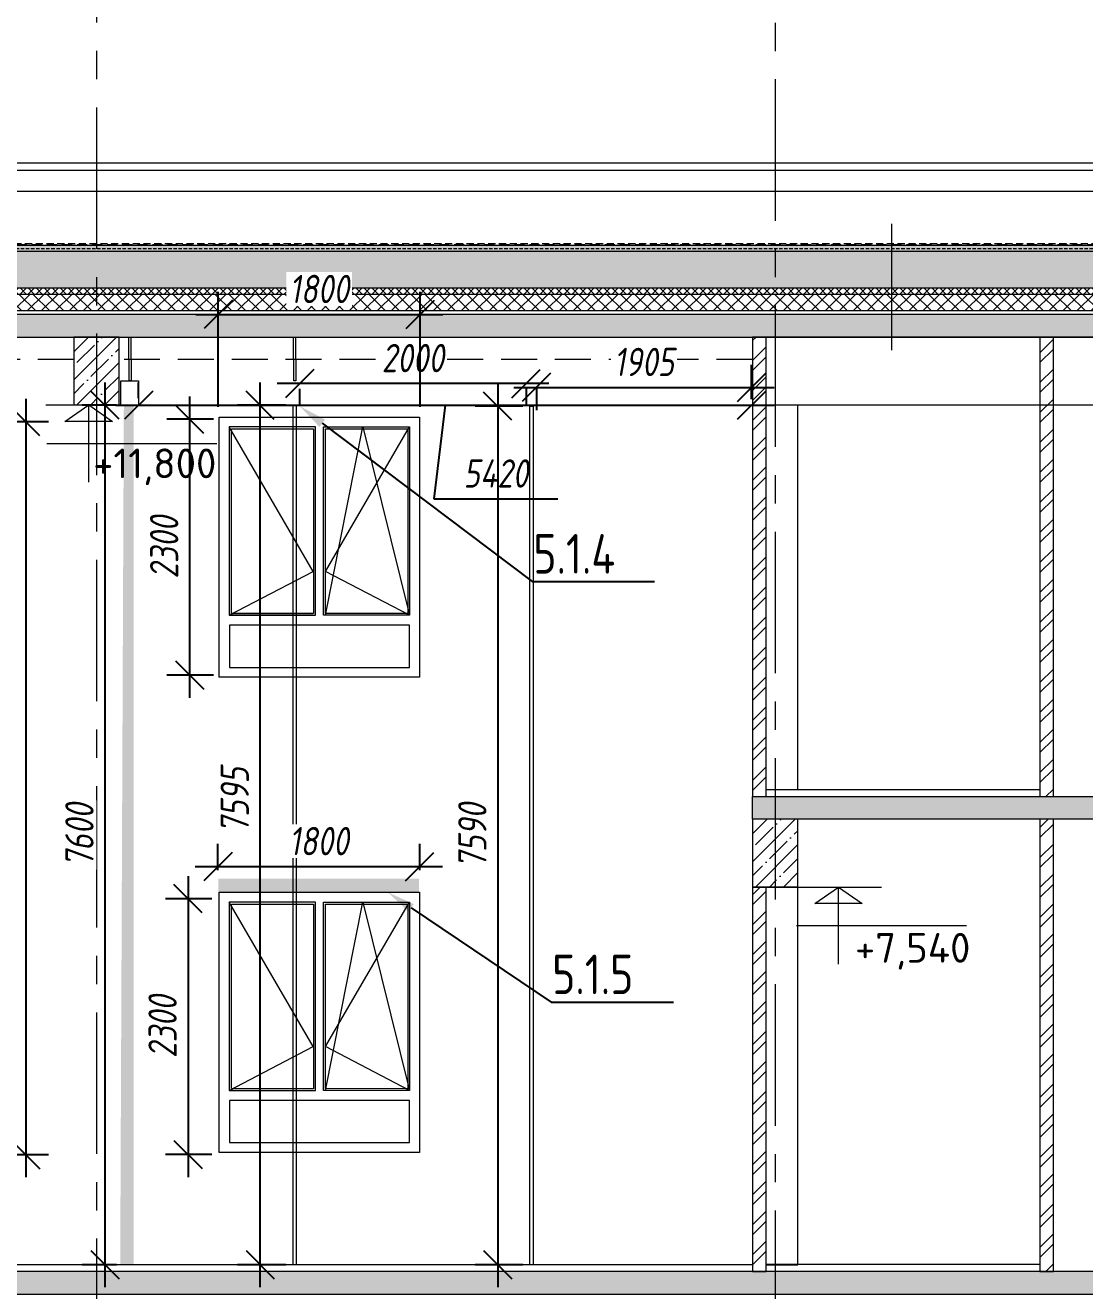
# Model space of a CAD drawing. Header units: millimetres. Extents: x -39 to 9534995, y -146829 to 289341.
# Drawn here: x 673138 to 682505, y 119717 to 130903 of the extents above; entities that cross this region are included whole.
import ezdxf
from ezdxf import colors
from ezdxf.entities.mleader import LeaderData, LeaderLine
from ezdxf.math import Vec2, Vec3

# ---------------------------------------------------------------- set-up
doc = ezdxf.new("R2010")
doc.units = ezdxf.units.MM
for name, pattern in [('ADSK_Штрих_ш3 п1_5', [4.5, 3, -1.5]), ('CENTER', [2, 1.25, -0.25, 0.25, -0.25]), ('DASHED', [19.05, 12.7, -6.35]), ('HIDDEN2', [4.7625, 3.175, -1.5875])]:
    doc.linetypes.add(name, pattern=pattern)
for name, color, linetype, lineweight in [('24_Фасад_разрез_тонкая', 7, 'Continuous', 9), ('АР_Выноски АПР', 5, 'Continuous', 5), ('АР_Окна', 4, 'Continuous', 9), ('АР_Оси', 7, 'Continuous', 25), ('АР_Отметки', 7, 'Continuous', 5), ('СТЕНЫ кирпич ЛИДЕР', 250, 'Continuous', 15), ('Штриховка', 7, 'Continuous', 5), ('Штриховка в сечении', 7, 'Continuous', 18)]:
    doc.layers.add(name, color=color, linetype=linetype, lineweight=lineweight)
for name, color, linetype in [('A-HATCH-FACADE', 7, 'Continuous'), ('EI_DIMS_DETAIL', 7, 'Continuous'), ('PDF _0', 7, 'Continuous'), ('АР_Перегородки кирпич', 34, 'Continuous')]:
    doc.layers.add(name, color=color, linetype=linetype)
doc.layers.add('АР_лестницы', color=7, linetype='Continuous', lineweight=15, true_color=0xff24ff)
doc.styles.add('PDF ISOCPEUR', font='isocpeur.ttf')
doc.styles.get("Standard").update_dxf_attribs({"font": 'GOST.TTF'})
doc.styles.add('ГОСТ 2.304', font='CS_Gost2304.shx', dxfattribs={"oblique": 10})
doc.dimstyles.new('СПДС', dxfattribs={"dimscale": 100, "dimtxt": 2.5, "dimasz": 2.5, "dimexe": 2, "dimexo": 0.625, "dimgap": 1, "dimtad": 1, "dimdec": 0, "dimrnd": 5, "dimtxsty": 'ГОСТ 2.304', "dimblk": 'OBLIQUE', "dimblk1": 'OBLIQUE', "dimblk2": 'OBLIQUE', "dimcen": 2.5, "dimdle": 2, "dimadec": 0, "dimazin": 2, "dimtfac": 0.75, "dimtdec": 4, "dimtmove": 1, "dimatfit": 3, "dimfxl": 1, "dimtfill": 1, "dimtolj": 1, "dimarcsym": 1})
pattern_1 = [(45, (214104.09, -172807.25), (-123.743687, 123.743687), []), (45, (214227.83, -172807.25), (-123.743687, 123.743687), [218.75, -43.75, 0, -43.75])]

# ---------------------------------------------------------------- blocks, each defined once
blk = doc.blocks.new('A$Cd8d14d9d')
at = {"lineweight": 9, "ltscale": 150}
for p, q in [((0, 682), (0, 0)), ((-372, 341), (1132, 341)), ((-380, 0), (380, 0))]:
    blk.add_line(p, q, dxfattribs=at)
blk.add_lwpolyline([(0, 0), (210, 147), (-210, 147), (0, 0)], dxfattribs=at)
blk = doc.blocks.new('_Oblique')
at = {"color": 0, "linetype": 'ByBlock', "lineweight": -2}
blk.add_line((-0.5, -0.5), (0.5, 0.5), dxfattribs=at)
blk = doc.blocks.new('*D149')
at = {"layer": 'Defpoints', "color": 0, "lineweight": 9, "ltscale": 100, "transparency": 16777216}
for p in [(674140, 127545, -2850), (679560, 127545), (679560, 127545)]:
    blk.add_point(p, dxfattribs=at)
at = {"layer": 'EI_DIMS_DETAIL', "color": 0, "lineweight": -2, "ltscale": 100, "transparency": 16777216}
for p, q in [((674140, 127607), (674140, 127745)), ((679560, 127607), (679560, 127745)), ((673940, 127545), (679760, 127545)), ((676850, 127545), (676750, 126716)), ((676750, 126716), (677848, 126716))]:
    blk.add_line(p, q, dxfattribs=at)
at = {"layer": 'EI_DIMS_DETAIL', "color": 0, "lineweight": -2, "ltscale": 100, "transparency": 16777216, "xscale": 250, "yscale": 250, "zscale": 250, "rotation": 180}
blk.add_blockref('_Oblique', (674140, 127545), dxfattribs=at)
at = {"layer": 'EI_DIMS_DETAIL', "color": 0, "lineweight": -2, "ltscale": 100, "transparency": 16777216, "xscale": 250, "yscale": 250, "zscale": 250}
blk.add_blockref('_Oblique', (679560, 127545), dxfattribs=at)
at = {"layer": 'EI_DIMS_DETAIL', "color": 0, "lineweight": 9, "ltscale": 100, "transparency": 16777216, "insert": (677299, 126941), "char_height": 250, "attachment_point": 5, "style": 'ГОСТ 2.304', "bg_fill": 3, "box_fill_scale": 1.1, "bg_fill_color": 256, "bg_fill_true_color": 13158600, "bg_fill_transparency": 0}
blk.add_mtext('\\A1;5420', dxfattribs=at)
blk = doc.blocks.new('*D150')
at = {"layer": 'Defpoints', "color": 0, "lineweight": 9, "ltscale": 100, "transparency": 16777216}
for p in [(674007, 127545, -2850), (673842, 119947), (674007, 119947)]:
    blk.add_point(p, dxfattribs=at)
at = {"layer": 'EI_DIMS_DETAIL', "color": 0, "lineweight": -2, "ltscale": 100, "transparency": 16777216}
for p, q in [((673842, 127745), (673842, 119747)), ((673944, 127545), (673642, 127545)), ((673944, 119947), (673642, 119947))]:
    blk.add_line(p, q, dxfattribs=at)
at = {"layer": 'EI_DIMS_DETAIL', "color": 0, "lineweight": -2, "ltscale": 100, "transparency": 16777216, "xscale": 250, "yscale": 250, "zscale": 250}
for p, rotation in [((673842, 127545), 90), ((673842, 119947), 270)]:
    blk.add_blockref('_Oblique', p, dxfattribs=dict(at, rotation=rotation))
at = {"layer": 'EI_DIMS_DETAIL', "color": 0, "lineweight": 9, "ltscale": 100, "transparency": 16777216, "insert": (673617, 123746), "char_height": 250, "attachment_point": 5, "rotation": 90, "style": 'ГОСТ 2.304', "bg_fill": 3, "box_fill_scale": 1.1, "bg_fill_color": 256, "bg_fill_true_color": 13158600, "bg_fill_transparency": 0}
blk.add_mtext('\\A1;7600', dxfattribs=at)
blk = doc.blocks.new('*D135')
at = {"layer": 'Defpoints', "color": 0, "lineweight": 9, "ltscale": 100, "transparency": 16777216}
for p in [(677657, 127750, -2850), (679560, 127702), (679560, 127536)]:
    blk.add_point(p, dxfattribs=at)
at = {"layer": 'EI_DIMS_DETAIL', "color": 0, "lineweight": -2, "ltscale": 100, "transparency": 16777216}
for p, q in [((679560, 127598), (679560, 127902)), ((677457, 127702), (679760, 127702)), ((677657, 127688), (677657, 127502))]:
    blk.add_line(p, q, dxfattribs=at)
at = {"layer": 'EI_DIMS_DETAIL', "color": 0, "lineweight": -2, "ltscale": 100, "transparency": 16777216, "xscale": 250, "yscale": 250, "zscale": 250, "rotation": 180}
blk.add_blockref('_Oblique', (677657, 127702), dxfattribs=at)
at = {"layer": 'EI_DIMS_DETAIL', "color": 0, "lineweight": -2, "ltscale": 100, "transparency": 16777216, "xscale": 250, "yscale": 250, "zscale": 250}
blk.add_blockref('_Oblique', (679560, 127702), dxfattribs=at)
at = {"layer": 'EI_DIMS_DETAIL', "color": 0, "lineweight": 9, "ltscale": 100, "transparency": 16777216, "insert": (678609, 127927), "char_height": 250, "attachment_point": 5, "style": 'ГОСТ 2.304', "bg_fill": 3, "box_fill_scale": 1.1, "bg_fill_color": 256, "bg_fill_true_color": 13158600, "bg_fill_transparency": 0}
blk.add_mtext('\\A1;1905', dxfattribs=at)
blk = doc.blocks.new('*D136')
at = {"layer": 'Defpoints', "color": 0, "lineweight": 9, "ltscale": 100, "transparency": 16777216}
for p in [(675564, 127751, -2850), (677566, 127751, -2850), (675564, 127736)]:
    blk.add_point(p, dxfattribs=at)
at = {"layer": 'EI_DIMS_DETAIL', "color": 0, "lineweight": -2, "ltscale": 100, "transparency": 16777216}
for p, q in [((677766, 127736), (675364, 127736)), ((675564, 127688), (675564, 127536)), ((677566, 127688), (677566, 127536))]:
    blk.add_line(p, q, dxfattribs=at)
at = {"layer": 'EI_DIMS_DETAIL', "color": 0, "lineweight": -2, "ltscale": 100, "transparency": 16777216, "xscale": 250, "yscale": 250, "zscale": 250, "rotation": 180}
blk.add_blockref('_Oblique', (675564, 127736), dxfattribs=at)
at = {"layer": 'EI_DIMS_DETAIL', "color": 0, "lineweight": -2, "ltscale": 100, "transparency": 16777216, "xscale": 250, "yscale": 250, "zscale": 250}
blk.add_blockref('_Oblique', (677566, 127736), dxfattribs=at)
at = {"layer": 'EI_DIMS_DETAIL', "color": 0, "lineweight": 9, "ltscale": 100, "transparency": 16777216, "insert": (676565, 127961), "char_height": 250, "attachment_point": 5, "style": 'ГОСТ 2.304', "bg_fill": 3, "box_fill_scale": 1.1, "bg_fill_color": 256, "bg_fill_true_color": 13158600, "bg_fill_transparency": 0}
blk.add_mtext('\\A1;2000', dxfattribs=at)
blk = doc.blocks.new('*D137')
at = {"layer": 'Defpoints', "color": 0, "lineweight": 9, "ltscale": 100, "transparency": 16777216}
for p in [(675215, 127544), (675506, 127544, -591), (675506, 119947, -591)]:
    blk.add_point(p, dxfattribs=at)
at = {"layer": 'EI_DIMS_DETAIL', "color": 0, "lineweight": -2, "ltscale": 100, "transparency": 16777216}
for p, q in [((675215, 119747), (675215, 127744)), ((675443, 127544), (675015, 127544)), ((675443, 119947), (675015, 119947))]:
    blk.add_line(p, q, dxfattribs=at)
at = {"layer": 'EI_DIMS_DETAIL', "color": 0, "lineweight": -2, "ltscale": 100, "transparency": 16777216, "xscale": 250, "yscale": 250, "zscale": 250}
for p, rotation in [((675215, 127544), 90), ((675215, 119947), 270)]:
    blk.add_blockref('_Oblique', p, dxfattribs=dict(at, rotation=rotation))
at = {"layer": 'EI_DIMS_DETAIL', "color": 0, "lineweight": 9, "ltscale": 100, "transparency": 16777216, "insert": (674990, 124055), "char_height": 250, "attachment_point": 5, "rotation": 90, "style": 'ГОСТ 2.304', "bg_fill": 3, "box_fill_scale": 1.1, "bg_fill_color": 256, "bg_fill_true_color": 13158600, "bg_fill_transparency": 0}
blk.add_mtext('\\A1;7595', dxfattribs=at)
blk = doc.blocks.new('*D138')
at = {"layer": 'Defpoints', "color": 0, "lineweight": 9, "ltscale": 100, "transparency": 16777216}
for p in [(677599, 127536, -591), (677316, 119947), (677599, 119947, -591)]:
    blk.add_point(p, dxfattribs=at)
at = {"layer": 'EI_DIMS_DETAIL', "color": 0, "lineweight": -2, "ltscale": 100, "transparency": 16777216}
for p, q in [((677316, 127736), (677316, 119747)), ((677537, 127536), (677116, 127536)), ((677537, 119947), (677116, 119947))]:
    blk.add_line(p, q, dxfattribs=at)
at = {"layer": 'EI_DIMS_DETAIL', "color": 0, "lineweight": -2, "ltscale": 100, "transparency": 16777216, "xscale": 250, "yscale": 250, "zscale": 250}
for p, rotation in [((677316, 127536), 90), ((677316, 119947), 270)]:
    blk.add_blockref('_Oblique', p, dxfattribs=dict(at, rotation=rotation))
at = {"layer": 'EI_DIMS_DETAIL', "color": 0, "lineweight": 9, "ltscale": 100, "transparency": 16777216, "insert": (677091, 123741), "char_height": 250, "attachment_point": 5, "rotation": 90, "style": 'ГОСТ 2.304', "bg_fill": 3, "box_fill_scale": 1.1, "bg_fill_color": 256, "bg_fill_true_color": 13158600, "bg_fill_transparency": 0}
blk.add_mtext('\\A1;7590', dxfattribs=at)
blk = doc.blocks.new('*D140')
at = {"layer": 'Defpoints', "color": 0, "lineweight": 9, "ltscale": 100, "transparency": 16777216}
for p in [(676626, 123466), (674841, 123373), (676626, 123373)]:
    blk.add_point(p, dxfattribs=at)
at = {"layer": 'EI_DIMS_DETAIL', "color": 0, "lineweight": -2, "ltscale": 100, "transparency": 16777216}
for p, q in [((674841, 123435), (674841, 123666)), ((676626, 123435), (676626, 123666)), ((674641, 123466), (676826, 123466))]:
    blk.add_line(p, q, dxfattribs=at)
at = {"layer": 'EI_DIMS_DETAIL', "color": 0, "lineweight": -2, "ltscale": 100, "transparency": 16777216, "xscale": 250, "yscale": 250, "zscale": 250, "rotation": 180}
blk.add_blockref('_Oblique', (674841, 123466), dxfattribs=at)
at = {"layer": 'EI_DIMS_DETAIL', "color": 0, "lineweight": -2, "ltscale": 100, "transparency": 16777216, "xscale": 250, "yscale": 250, "zscale": 250}
blk.add_blockref('_Oblique', (676626, 123466), dxfattribs=at)
at = {"layer": 'EI_DIMS_DETAIL', "color": 0, "lineweight": 9, "ltscale": 100, "transparency": 16777216, "insert": (675734, 123691), "char_height": 250, "attachment_point": 5, "style": 'ГОСТ 2.304', "bg_fill": 3, "box_fill_scale": 1.1, "bg_fill_color": 256, "bg_fill_true_color": 13158600, "bg_fill_transparency": 0}
blk.add_mtext('\\A1;1800', dxfattribs=at)
blk = doc.blocks.new('*D141')
at = {"layer": 'Defpoints', "color": 0, "lineweight": 9, "ltscale": 100, "transparency": 16777216}
for p in [(676630, 128347), (674845, 127469), (676630, 127469)]:
    blk.add_point(p, dxfattribs=at)
at = {"layer": 'EI_DIMS_DETAIL', "color": 0, "lineweight": -2, "ltscale": 100, "transparency": 16777216}
for p, q in [((674845, 127531), (674845, 128547)), ((676630, 127531), (676630, 128547)), ((674645, 128347), (676830, 128347))]:
    blk.add_line(p, q, dxfattribs=at)
at = {"layer": 'EI_DIMS_DETAIL', "color": 0, "lineweight": -2, "ltscale": 100, "transparency": 16777216, "xscale": 250, "yscale": 250, "zscale": 250, "rotation": 180}
blk.add_blockref('_Oblique', (674845, 128347), dxfattribs=at)
at = {"layer": 'EI_DIMS_DETAIL', "color": 0, "lineweight": -2, "ltscale": 100, "transparency": 16777216, "xscale": 250, "yscale": 250, "zscale": 250}
blk.add_blockref('_Oblique', (676630, 128347), dxfattribs=at)
at = {"layer": 'EI_DIMS_DETAIL', "color": 0, "lineweight": 9, "ltscale": 100, "transparency": 16777216, "insert": (675737, 128572), "char_height": 250, "attachment_point": 5, "style": 'ГОСТ 2.304', "bg_fill": 3, "box_fill_scale": 1.1, "bg_fill_color": 256, "bg_fill_true_color": 13158600, "bg_fill_transparency": 0}
blk.add_mtext('\\A1;1800', dxfattribs=at)
blk = doc.blocks.new('*D145')
at = {"layer": 'Defpoints', "color": 0, "lineweight": 9, "ltscale": 100, "transparency": 16777216}
for p in [(672579, 127400, 0), (672559, 120920, 0), (673142, 120920)]:
    blk.add_point(p, dxfattribs=at)
at = {"layer": 'EI_DIMS_DETAIL', "color": 0, "lineweight": -2, "ltscale": 100, "transparency": 16777216}
for p, q in [((673142, 127600), (673142, 120720)), ((672641, 127400), (673342, 127400)), ((672621, 120920), (673342, 120920))]:
    blk.add_line(p, q, dxfattribs=at)
at = {"layer": 'EI_DIMS_DETAIL', "color": 0, "lineweight": -2, "ltscale": 100, "transparency": 16777216, "xscale": 250, "yscale": 250, "zscale": 250}
for p, rotation in [((673142, 127400), 90), ((673142, 120920), 270)]:
    blk.add_blockref('_Oblique', p, dxfattribs=dict(at, rotation=rotation))
at = {"layer": 'EI_DIMS_DETAIL', "color": 0, "lineweight": 9, "ltscale": 100, "transparency": 16777216, "insert": (672917, 124160), "char_height": 250, "attachment_point": 5, "rotation": 90, "style": 'ГОСТ 2.304', "bg_fill": 3, "box_fill_scale": 1.1, "bg_fill_color": 256, "bg_fill_true_color": 13158600, "bg_fill_transparency": 0}
blk.add_mtext('\\A1;6500', dxfattribs=at)
blk = doc.blocks.new('*D147')
at = {"layer": 'Defpoints', "color": 0, "lineweight": 9, "ltscale": 100, "transparency": 16777216}
for p in [(674865, 127420, -1), (674591, 125159), (674865, 125159, -1)]:
    blk.add_point(p, dxfattribs=at)
at = {"layer": 'EI_DIMS_DETAIL', "color": 0, "lineweight": -2, "ltscale": 100, "transparency": 16777216}
for p, q in [((674591, 127620), (674591, 124959)), ((674803, 127420), (674391, 127420)), ((674803, 125159), (674391, 125159))]:
    blk.add_line(p, q, dxfattribs=at)
at = {"layer": 'EI_DIMS_DETAIL', "color": 0, "lineweight": -2, "ltscale": 100, "transparency": 16777216, "xscale": 250, "yscale": 250, "zscale": 250}
for p, rotation in [((674591, 127420), 90), ((674591, 125159), 270)]:
    blk.add_blockref('_Oblique', p, dxfattribs=dict(at, rotation=rotation))
at = {"layer": 'EI_DIMS_DETAIL', "color": 0, "lineweight": 9, "ltscale": 100, "transparency": 16777216, "insert": (674366, 126289), "char_height": 250, "attachment_point": 5, "rotation": 90, "style": 'ГОСТ 2.304', "bg_fill": 3, "box_fill_scale": 1.1, "bg_fill_color": 256, "bg_fill_true_color": 13158600, "bg_fill_transparency": 0}
blk.add_mtext('\\A1;2300', dxfattribs=at)
blk = doc.blocks.new('*D148')
at = {"layer": 'Defpoints', "color": 0, "lineweight": 9, "ltscale": 100, "transparency": 16777216}
for p in [(674851, 123182, -1), (674577, 120921), (674851, 120921, -1)]:
    blk.add_point(p, dxfattribs=at)
at = {"layer": 'EI_DIMS_DETAIL', "color": 0, "lineweight": -2, "ltscale": 100, "transparency": 16777216}
for p, q in [((674577, 123382), (674577, 120721)), ((674788, 123182), (674377, 123182)), ((674788, 120921), (674377, 120921))]:
    blk.add_line(p, q, dxfattribs=at)
at = {"layer": 'EI_DIMS_DETAIL', "color": 0, "lineweight": -2, "ltscale": 100, "transparency": 16777216, "xscale": 250, "yscale": 250, "zscale": 250}
for p, rotation in [((674577, 123182), 90), ((674577, 120921), 270)]:
    blk.add_blockref('_Oblique', p, dxfattribs=dict(at, rotation=rotation))
at = {"layer": 'EI_DIMS_DETAIL', "color": 0, "lineweight": 9, "ltscale": 100, "transparency": 16777216, "insert": (674352, 122052), "char_height": 250, "attachment_point": 5, "rotation": 90, "style": 'ГОСТ 2.304', "bg_fill": 3, "box_fill_scale": 1.1, "bg_fill_color": 256, "bg_fill_true_color": 13158600, "bg_fill_transparency": 0}
blk.add_mtext('\\A1;2300', dxfattribs=at)

msp = doc.modelspace()

# ---------------------------------------------------------------- hatches: boundary and pattern name
at = {"lineweight": 9, "ltscale": 100, "transparency": 33554687}
h = msp.add_hatch(dxfattribs=at)
h.set_pattern_fill('ANSI35', color=0, scale=700)
h.set_pattern_definition(pattern_1)
h.paths.add_polyline_path([(704027.8, 128347.3), (655212.7, 128347.3), (655212.8, 128147.4), (667312.9, 128147.3), (667368.8, 128147.3), (704027.8, 128147.4)])
h = msp.add_hatch(dxfattribs=at)
h.set_pattern_fill('ANSI35', color=0, scale=700)
h.set_pattern_definition(pattern_1)
h.paths.add_polyline_path([(673967.1, 128147.4), (673568.5, 128147.3), (673568, 127547.4), (673767.8, 127547.3), (673567.9, 127547.3), (673968.8, 127547.3)])
at = {"lineweight": 9, "ltscale": 40, "true_color": 0x383e42}
h = msp.add_hatch(dxfattribs=at)
h.set_pattern_fill('ANSI32', color=250, scale=500, angle=360)
h.set_pattern_definition([(45, (214104.09, -169144.63), (-132.58252, 132.58252), []), (45, (214192.48, -169144.63), (-132.58252, 132.58252), [])])
h.paths.add_polyline_path([(679687.7, 128147.3), (679687.6, 124085.4), (679567.7, 124085.4), (679567.8, 128147.3)])
h = msp.add_hatch(dxfattribs=at)
h.set_pattern_fill('ANSI32', color=250, scale=500, angle=360)
h.set_pattern_definition([(45, (216644.76, -168544.59), (-132.58252, 132.58252), []), (45, (216733.15, -168544.59), (-132.58252, 132.58252), [])])
h.paths.add_polyline_path([(682228.3, 128147.4), (682228.3, 124085.4), (682108.4, 124085.4), (682108.4, 128147.4)])
at = {"lineweight": 9, "ltscale": 100, "transparency": 33554687}
h = msp.add_hatch(dxfattribs=at)
h.set_pattern_fill('ANSI35', color=0, scale=700)
h.set_pattern_definition([(45, (214104.09, -172806.6), (-123.743687, 123.743687), []), (45, (214227.83, -172806.6), (-123.743687, 123.743687), [218.75, -43.75, 0, -43.75])])
h.paths.add_polyline_path([(679567.7, 124085.4), (703617.8, 124085.4), (703617.8, 123885.4), (679567.7, 123885.4)])
h = msp.add_hatch(dxfattribs=at)
h.set_pattern_fill('ANSI35', color=0, scale=700)
h.set_pattern_definition([(45, (220104.23, -177069.22), (-123.743687, 123.743687), []), (45, (220227.97, -177069.22), (-123.743687, 123.743687), [218.75, -43.75, 0, -43.75])])
h.paths.add_polyline_path([(679967.2, 123885.4), (679568.6, 123885.3), (679568.1, 123285.4), (679767.9, 123285.4), (679568, 123285.4), (679969, 123285.4)])
at = {"lineweight": 9, "ltscale": 40, "true_color": 0x383e42}
h = msp.add_hatch(dxfattribs=at)
h.set_pattern_fill('ANSI32', color=250, scale=500, angle=360)
h.set_pattern_definition([(45, (216644.76, -172742.6), (-132.58252, 132.58252), []), (45, (216733.15, -172742.6), (-132.58252, 132.58252), [])])
h.paths.add_polyline_path([(682228.3, 123885.4), (682228.3, 119887.4), (682108.4, 119887.4), (682108.4, 123885.4)])
h = msp.add_hatch(dxfattribs=at)
h.set_pattern_fill('ANSI32', color=250, scale=500, angle=360)
h.set_pattern_definition([(45, (214104.09, -172806.6), (-132.58252, 132.58252), []), (45, (214192.48, -172806.6), (-132.58252, 132.58252), [])])
h.paths.add_polyline_path([(679687.7, 123285.4), (679687.7, 119887.4), (679567.8, 119887.4), (679567.8, 123285.4)])
at = {"lineweight": 9, "ltscale": 100, "transparency": 33554687}
h = msp.add_hatch(dxfattribs=at)
h.set_pattern_fill('ANSI35', color=0, scale=700)
h.set_pattern_definition([(45, (214104.09, -172786.64), (-123.743687, 123.743687), []), (45, (214227.83, -172786.64), (-123.743687, 123.743687), [218.75, -43.75, 0, -43.75])])
h.paths.add_polyline_path([(703615.7, 119887.3), (655752.8, 119887.3), (655752.8, 119687.3), (667192.9, 119687.2), (667230.3, 119687.3), (703615.7, 119687.3)])
at = {"layer": 'A-HATCH-FACADE', "lineweight": 9}
h = msp.add_hatch(dxfattribs=at)
h.set_pattern_fill('ANGLE', color=256)
h.set_pattern_definition([(0, (-165696.391, -631763.5734), (0, 6.985), [5.08, -1.905]), (90, (-165696.391, -631763.5734), (-6.985, 4e-16), [5.08, -1.905])])
h.paths.add_polyline_path([(674097.6, 127544.3), (674009.7, 127545.1), (673977.5, 119946.8), (674097.6, 119946.8)])
at = {"layer": 'Штриховка', "lineweight": 9, "transparency": 33554636}
h = msp.add_hatch(dxfattribs=at)
h.set_pattern_fill('AR-SAND', color=256, scale=20)
h.set_pattern_definition([(37.5, (214104.09, -172806.6), (-1.2598672, 38.5364754), [0, -30.4, 0, -34, 0, -32.5]), (7.5, (214104.09, -172806.6), (35.395534, 56.4429213), [0, -16.4, 0, -27.4, 0, -10.5]), (327.5, (214079.49, -172806.6), (62.2828372, 0.113181), [0, -10, 0, -36, 0, -47]), (317.5, (214079.49, -172806.6), (60.122532, 17.5535113), [0, -5, 0, -23.6, 0, -27])])
h.paths.add_polyline_path([(703642, 128958.9), (703642, 128906.9), (655593.5, 128906.9), (655593.5, 128958.9)])
h = msp.add_hatch(dxfattribs=at)
h.set_pattern_fill('ANSI37', color=256, scale=400)
h.set_pattern_definition([(45, (519854.484, -172779.513), (-35.355339, 35.355339), []), (135, (519854.484, -172779.513), (-35.355339, -35.355339), [])])
h.paths.add_polyline_path([(703642, 128579.4), (703642, 128527.4), (655593.5, 128527.4), (655593.5, 128579.4)])
h = msp.add_hatch(dxfattribs=at)
h.set_pattern_fill('ANSI37', color=256, scale=700)
h.set_pattern_definition([(45, (214104.15, -172777.2), (-61.871843, 61.871843), []), (135, (214104.15, -172777.2), (-61.871843, -61.871843), [])])
h.paths.add_polyline_path([(703517.9, 128527.3), (655852.8, 128527.3), (655852.9, 128377.4), (667213, 128377.3), (667239.1, 128377.4), (703517.8, 128377.4)])
at = {"layer": 'Штриховка в сечении', "lineweight": 9, "ltscale": 2, "transparency": 33554636}
h = msp.add_hatch(dxfattribs=at)
h.set_pattern_fill('GRAVEL', color=256, scale=400)
h.set_pattern_definition([(228.0127875, (214392.09, -172407.247), (-3200, -3600), [53.8144, -5327.63522]), (184.9697407, (214356.09, -172447.247), (4800, 400), [92.3472, -9142.3699]), (132.510447, (214264.09, -172455.247), (4000, -4400), [65.1152, -6446.41304]), (267.273689, (214108.09, -172555.247), (400, 8000), [84.0952, -8325.42322]), (292.833654, (214104.09, -172639.247), (-2000, 4800), [82.462, -8163.74925]), (357.273689, (214136.09, -172715.247), (-8000, 400), [84.0952, -8325.42322]), (37.6942405, (214220.09, -172719.247), (-5200, -4000), [111.2116, -11009.93942]), (72.2553284, (214308.09, -172651.247), (2800, 8800), [104.9952, -10394.5286]), (121.4295656, (214340.09, -172551.247), (-3200, 5200), [84.38, -8353.62924]), (175.236358, (214296.09, -172479.247), (4400, -400), [96.3328, -4720.30503]), (222.3974378, (214200.09, -172471.247), (-4800, -4400), [124.5792, -12333.35]), (138.814075, (214504.09, -172559.247), (-2800, 2400), [42.5204, -4209.53793]), (171.4692344, (214472.09, -172531.247), (5200, -800), [80.8948, -8008.60457]), (225, (214392.1, -172519.25), (-4e-14, -400), [56.5684, -509.11702]), (203.19859, (214364.09, -172471.247), (2000, 800), [30.4632, -3015.84604]), (291.80141, (214336.09, -172483.25), (-400, 1200), [43.0812, -2110.98472]), (30.963757, (214352.09, -172523.25), (1200, 800), [69.9716, -2262.40916]), (161.56505, (214412.09, -172487.25), (800, -400), [50.5964, -1214.31466]), (16.3895403, (214104.09, -172483.247), (4000, 1200), [70.88, -7017.13806]), (70.346176, (214172.09, -172463.247), (-1600, -4400), [59.4644, -5886.9631]), (293.19859, (214412.09, -172407.247), (-800, 2000), [60.926, -2985.38324]), (343.6104597, (214436.09, -172463.247), (-4000, 1200), [70.88, -7017.13806]), (339.443955, (214104.09, -172731.247), (-2000, 800), [68.352, -3349.2495]), (294.7751406, (214168.09, -172755.247), (-2000, 4400), [57.2712, -5669.85723]), (66.80141, (214416.09, -172807.247), (800, 2000), [60.926, -2985.38324]), (17.3540246, (214440.09, -172751.247), (-5200, -1600), [67.0524, -6638.16945]), (69.443955, (214220.09, -172807.247), (-800, -2000), [34.176, -3383.4255]), (101.309932, (214392.09, -172807.25), (-400, 1600), [20.396, -2019.2118]), (165.963757, (214388.09, -172787.25), (1200, -400), [82.462, -1566.78025]), (186.009006, (214308.09, -172767.247), (4000, 400), [76.42, -7565.56927]), (303.690068, (214352.09, -172559.25), (-400, 800), [57.6888, -1384.5317]), (353.1572266, (214384.09, -172607.247), (6800, -800), [100.7176, -9971.02505]), (60.945396, (214484.09, -172619.247), (-1600, -2800), [41.1824, -4077.06966]), (90, (214504.1, -172583.25), (-400, 400), [24, -376]), (120.256437, (214300.09, -172755.247), (1600, -2800), [55.5696, -5501.408]), (48.0127875, (214272.09, -172707.247), (3200, 3600), [107.6288, -5273.82082]), (0, (214344.1, -172627.25), (400, 400), [104, -296]), (325.3048465, (214448.09, -172627.247), (4000, -2800), [63.2456, -6261.30972]), (254.054604, (214500.09, -172663.247), (-400, -1600), [58.2408, -2853.80316]), (207.6459754, (214484.09, -172719.247), (-7600, -4000), [94.826, -9387.78967]), (175.4260787, (214400.09, -172763.247), (-5200, 400), [100.3196, -9931.62936])])
h.paths.add_polyline_path([(703641.5, 128906.9), (655593.5, 128906.8), (655593.6, 128579.4), (667212.9, 128579.4), (667355.1, 128579.4), (703642.5, 128579.4)])

# ---------------------------------------------------------------- linework, layer by layer
at = {"lineweight": 9, "ltscale": 150}
msp.add_line((655593.5, 128958.9), (703642, 128958.9), dxfattribs=at)
at = {"linetype": 'ADSK_Штрих_ш3 п1_5', "lineweight": 9, "ltscale": 10}
msp.add_line((655593.5, 128929), (703642, 128929), dxfattribs=at)
at = {"lineweight": 9, "ltscale": 100}
for points in [[(673567.9, 127547.3), (673967.6, 127547.3), (673967.6, 128147.3), (673567.9, 128147.3)], [(679567.8, 127547.3), (691967.8, 127547.3), (691967.8, 128147.3), (679567.8, 128147.3)], [(679568, 123285.4), (679967.8, 123285.4), (679967.8, 123885.4), (679568, 123885.4)]]:
    msp.add_lwpolyline(points, close=True, dxfattribs=at)
at = {"color": 1, "lineweight": 9, "elevation": -3800}
msp.add_lwpolyline([(674054, 128146.8), (674071.9, 128146.8), (674073.5, 127759.7), (674055.6, 127759.7)], close=True, dxfattribs=at)
at = {"color": 3, "lineweight": 9, "ltscale": 150}
for points in [[(679567.8, 127947.6), (679567.8, 127947.6), (679567.8, 124147)], [(679687.7, 124147), (679967.8, 124147), (679967.8, 127547.3)], [(679687.7, 119947), (679967.8, 119947), (679967.9, 123285.4), (679567.9, 123285.4), (679567.8, 119947)]]:
    msp.add_lwpolyline(points, dxfattribs=at)
at = {"lineweight": 9, "elevation": -2850}
msp.add_lwpolyline([(673982.1, 127759.7), (674139.8, 127759.7), (674139.8, 127544.7), (673982.1, 127544.7)], close=True, dxfattribs=at)
at = {"layer": '24_Фасад_разрез_тонкая', "linetype": 'DASHED', "lineweight": 9, "ltscale": 5}
msp.add_line((655704.5, 128975.1), (703536.9, 128975.1), dxfattribs=at)
at = {"layer": '24_Фасад_разрез_тонкая', "linetype": 'DASHED', "lineweight": 9, "ltscale": 7}
msp.add_line((655593.5, 128964.9), (703642, 128964.9), dxfattribs=at)
at = {"layer": '24_Фасад_разрез_тонкая', "lineweight": 9}
for points in [[(703642, 128579.4), (655593.5, 128579.4)], [(703518.8, 128378.4), (655852.9, 128377.4)]]:
    msp.add_lwpolyline(points, dxfattribs=at)
at = {"layer": 'АР_Выноски АПР', "lineweight": 9}
msp.add_lwpolyline([(680800.8, 128031), (680800.8, 129149)], dxfattribs=at)
msp.add_lwpolyline([(680800.8, 128031), (680800.8, 129149)], dxfattribs=at)
at = {"layer": 'АР_лестницы', "color": 3, "linetype": 'HIDDEN2', "lineweight": 9, "ltscale": 100}
for p, q in [((673567.9, 127947.6), (667967.6, 127947.6)), ((679567.8, 127947.6), (673967.6, 127947.6))]:
    msp.add_line(p, q, dxfattribs=at)
at = {"layer": 'АР_Окна', "lineweight": 9, "ltscale": 150, "elevation": -1.2}
for points in [[(676624.3, 125139.4), (674852.8, 125139.4), (674852.8, 127440.2), (676624.3, 127440.2)], [(674941.7, 125687.8), (675703.6, 125687.8), (675703.6, 127352.1), (674941.7, 127352.1)], [(675687.5, 125702.7), (674961.7, 125703.7), (674961.7, 127335.2), (675687.5, 127335.2)], [(676535.4, 125687.8), (675773.6, 125687.8), (675773.6, 127352.1), (676535.4, 127352.1)], [(676519.3, 125702.7), (675793.6, 125703.7), (675793.6, 127335.2), (676519.3, 127335.2)], [(674942.8, 125227.3), (676534.3, 125227.3), (676534.3, 125598.8), (674942.8, 125598.8)]]:
    msp.add_lwpolyline(points, close=True, dxfattribs=at)
for points in [[(675683.6, 125687.8), (675425.2, 125687.8), (674941.7, 125687.8), (675683.6, 126074.4), (674941.7, 127352.1)], [(675793.6, 125687.8), (676122, 127352.1), (676535.4, 125687.8), (675793.6, 126074.4), (676535.4, 127352.1)]]:
    msp.add_lwpolyline(points, dxfattribs=at)
at = {"layer": 'АР_Окна', "lineweight": 9, "ltscale": 150}
for points in [[(676624.3, 120939.4), (674852.8, 120939.4), (674852.8, 123240.2), (676624.3, 123240.2)], [(674941.7, 121487.8), (675703.6, 121487.8), (675703.6, 123152.1), (674941.7, 123152.1)], [(675687.5, 121502.7), (674961.7, 121503.7), (674961.7, 123135.2), (675687.5, 123135.2)], [(676535.4, 121487.8), (675773.6, 121487.8), (675773.6, 123152.1), (676535.4, 123152.1)], [(676519.3, 121502.7), (675793.6, 121503.7), (675793.6, 123135.2), (676519.3, 123135.2)], [(674942.8, 121027.3), (676534.3, 121027.3), (676534.3, 121398.8), (674942.8, 121398.8)]]:
    msp.add_lwpolyline(points, close=True, dxfattribs=at)
for points in [[(675683.6, 121487.8), (675425.2, 121487.8), (674941.7, 121487.8), (675683.6, 121874.4), (674941.7, 123152.1)], [(675793.6, 121487.8), (676122, 123152.1), (676535.4, 121487.8), (675793.6, 121874.4), (676535.4, 123152.1)]]:
    msp.add_lwpolyline(points, dxfattribs=at)
at = {"layer": 'АР_Оси', "color": 6, "linetype": 'CENTER', "lineweight": 9, "ltscale": 1000}
for p, q in [((673767.8, 140177.3), (673767.8, 110527.2)), ((679767.8, 138425.2), (679767.8, 110527.2))]:
    msp.add_line(p, q, dxfattribs=at)
at = {"layer": 'АР_Отметки', "color": 18, "lineweight": 9, "true_color": 0x000000}
msp.add_line((682108.3, 119947.3), (679687.7, 119947.3), dxfattribs=at)
at = {"layer": 'АР_Перегородки кирпич', "lineweight": 9, "ltscale": 100}
for points in [[(679567.7, 124085.4), (679687.7, 124085.4), (679687.7, 128147.3), (679567.7, 128147.3)], [(682108.3, 124085.4), (682228.3, 124085.4), (682228.3, 128147.4), (682108.3, 128147.4)], [(682108.3, 119887.4), (682228.3, 119887.4), (682228.3, 123885.4), (682108.3, 123885.4)], [(679567.7, 119887.4), (679687.7, 119887.4), (679687.7, 123285.4), (679567.7, 123285.4)]]:
    msp.add_lwpolyline(points, close=True, dxfattribs=at)
at = {"layer": 'СТЕНЫ кирпич ЛИДЕР', "lineweight": 9, "ltscale": 100}
for p, q in [((655032.6, 129687.3), (704207.9, 129687.3)), ((655878.8, 129622.5), (703503.9, 129622.5)), ((655858.7, 129436.3), (703515.8, 129436.3)), ((655593.5, 128906.9), (703642, 128906.9)), ((655852.9, 128527.4), (703642, 128527.4)), ((655852.8, 128147.3), (679947.7, 128147.3)), ((679687.7, 124147.3), (682108.3, 124147.3)), ((655852.8, 119947.3), (679567.7, 119947.3))]:
    msp.add_line(p, q, dxfattribs=at)
for points in [[(655212.8, 128147.3), (704027.8, 128147.4), (704027.8, 128347.3), (655212.8, 128347.3)], [(703617.8, 123885.4), (679567.7, 123885.4), (679567.7, 124085.4), (703617.8, 124085.4)], [(655752.8, 119687.3), (703615.7, 119687.3), (703615.7, 119887.3), (655752.8, 119887.3)]]:
    msp.add_lwpolyline(points, close=True, dxfattribs=at)

# ---------------------------------------------------------------- block references
at = {"lineweight": 9, "ltscale": 150, "xscale": -1, "rotation": 180.0004533116229}
for p in [(673699.3, 127547.3), (680328.7, 123285.4)]:
    msp.add_blockref('A$Cd8d14d9d', p, dxfattribs=at)

# ---------------------------------------------------------------- texts
at = {"layer": 'PDF _0', "lineweight": 9, "char_height": 262.49, "attachment_point": 1, "style": 'PDF ISOCPEUR'}
for s, insert in [('+11,800', (673738.6, 127161.6)), ('+7,540', (680474.2, 122879.2))]:
    msp.add_mtext(s, dxfattribs=dict(at, insert=insert))

# ---------------------------------------------------------------- next in the draw order: dimensions: what is measured, and where the dimension line sits
at = {"layer": 'EI_DIMS_DETAIL', "lineweight": 9, "ltscale": 100}
dim = msp.add_linear_dim(base=(679560.2708, 127544.7209), p1=(674139.8086, 127544.7209, -2850), p2=(679560.2708, 127544.7209), dimstyle='СПДС', dxfattribs=at)
dim.commit()
dim.dimension.update_dxf_attribs({"geometry": '*D149', "text_midpoint": (676850.0397, 126716.0908), "dimtype": 160})
dim = msp.add_linear_dim(base=(673142.1, 120920), p1=(672578.9, 127400, -0.2), p2=(672558.9, 120920, -0.2), angle=90, text='6500', dimstyle='СПДС', dxfattribs=at)
dim.commit()
dim.dimension.update_dxf_attribs({"geometry": '*D145', "text_midpoint": (672917.1, 124160)})

# ---------------------------------------------------------------- next in the draw order: linework, layer by layer
at = {"lineweight": 9, "ltscale": 100, "elevation": -591.1}
msp.add_lwpolyline([(677599.4, 127535.6), (677628, 127535.6), (677628, 119946.8), (677599.4, 119946.8)], close=True, dxfattribs=at)

# ---------------------------------------------------------------- next in the draw order: dimensions: what is measured, and where the dimension line sits
at = {"layer": 'EI_DIMS_DETAIL', "lineweight": 9, "ltscale": 100}
dim = msp.add_linear_dim(base=(673842, 119946.8), p1=(674006.8, 127544.7, -2850), p2=(674006.8, 119946.8), angle=90, dimstyle='СПДС', dxfattribs=at)
dim.commit()
dim.dimension.update_dxf_attribs({"geometry": '*D150', "text_midpoint": (673617, 123745.7)})

# ---------------------------------------------------------------- next in the draw order: dimensions: what is measured, and where the dimension line sits
dim = msp.add_linear_dim(base=(679560.3, 127701.6), p1=(677657.5, 127750, -2850), p2=(679560.3, 127535.9), dimstyle='СПДС', dxfattribs=at)
dim.commit()
dim.dimension.update_dxf_attribs({"geometry": '*D135', "text_midpoint": (678608.9, 127926.6)})

# ---------------------------------------------------------------- next in the draw order: dimensions: what is measured, and where the dimension line sits
dim = msp.add_linear_dim(base=(675564.3, 127736), p1=(677566.1, 127751, -2850), p2=(675564.3, 127751, -2850), dimstyle='СПДС', dxfattribs=at)
dim.commit()
dim.dimension.update_dxf_attribs({"geometry": '*D136', "text_midpoint": (676565.2, 127961)})

# ---------------------------------------------------------------- next in the draw order: linework, layer by layer
at = {"color": 1, "lineweight": 9, "elevation": -3800}
msp.add_lwpolyline([(675510, 128146.8), (675527.9, 128146.8), (675529.5, 127759.3), (675511.7, 127759.3)], close=True, dxfattribs=at)
at = {"lineweight": 9, "ltscale": 100, "elevation": -591.1}
msp.add_lwpolyline([(675505.7, 127543.9), (675534.4, 127543.9), (675534.4, 119946.8), (675505.7, 119946.8)], close=True, dxfattribs=at)

# ---------------------------------------------------------------- next in the draw order: dimensions: what is measured, and where the dimension line sits
at = {"layer": 'EI_DIMS_DETAIL', "lineweight": 9, "ltscale": 100}
dim = msp.add_linear_dim(base=(677316.1, 119946.8), p1=(677599.4, 127535.6, -591.1), p2=(677599.4, 119946.8, -591.1), angle=90, dimstyle='СПДС', dxfattribs=at)
dim.commit()
dim.dimension.update_dxf_attribs({"geometry": '*D138', "text_midpoint": (677091.1, 123741.2)})

# ---------------------------------------------------------------- next in the draw order: dimensions: what is measured, and where the dimension line sits
dim = msp.add_linear_dim(base=(675214.8, 127543.9), p1=(675505.7, 119946.8, -591.1), p2=(675505.7, 127543.9, -591.1), angle=90, dimstyle='СПДС', dxfattribs=at)
dim.commit()
dim.dimension.update_dxf_attribs({"geometry": '*D137', "text_midpoint": (675214.8, 124054.9), "dimtype": 160})

# ---------------------------------------------------------------- next in the draw order: leaders
at = {"lineweight": 9}
ml = msp.add_multileader_mtext('Standard', dxfattribs=at)
ml.set_content('5.1.5', color=256)
ml.set_leader_properties()
ml.build(insert=Vec2(0, 0))
ml.multileader.update_dxf_attribs({"text_left_attachment_type": 6, "text_right_attachment_type": 6, "arrow_head_size": 250})
ctx = ml.context
ctx.base_point, ctx.char_height, ctx.arrow_head_size, ctx.plane_origin = Vec3(677794.9, 122268.6, -2491.1), 350, 250, Vec3(677890.1, 122318.1, -2491.1)
ctx.left_attachment, ctx.right_attachment = 6, 6
notes = []
notes.append((ctx, [(0, (1, 1, 0), (677786.9, 122268.6, -2491.1), (1, 0), 8, [(0, [(676343.1, 123239.6, -2491.1)], 0, [])])]))
ctx.mtext.insert, ctx.mtext.flow_direction = Vec3(677796.9, 122688.6, -2491.1), 5
for ctx, leaders in notes:
    for number, flags, end, landing, length, lines in leaders:
        leader = LeaderData()
        leader.index, (leader.has_last_leader_line, leader.has_dogleg_vector, leader.attachment_direction) = number, flags
        leader.last_leader_point, leader.dogleg_vector, leader.dogleg_length = Vec3(end), Vec3(landing), length
        for number, points, colour, breaks in lines:
            line = LeaderLine()
            line.index, line.vertices, line.color, line.breaks = number, Vec3.list(points), colors.encode_raw_color(colour), breaks
            leader.lines.append(line)
        ctx.leaders.append(leader)

# ---------------------------------------------------------------- next in the draw order: hatches: boundary and pattern name
at = {"layer": 'A-HATCH-FACADE', "lineweight": 9}
h = msp.add_hatch(dxfattribs=at)
h.set_pattern_fill('ANGLE', color=30)
h.set_pattern_definition([(0, (-158022.2736, -604097.901), (0, 6.985), [5.08, -1.905]), (90, (-158022.2736, -604097.901), (-6.985, 4e-16), [5.08, -1.905])])
h.paths.add_polyline_path([(674845.5, 123358.3), (676618.7, 123358.3), (676618.7, 123239.6), (674845.5, 123239.6)])

# ---------------------------------------------------------------- next in the draw order: dimensions: what is measured, and where the dimension line sits
at = {"layer": 'EI_DIMS_DETAIL', "lineweight": 9, "ltscale": 100}
dim = msp.add_linear_dim(base=(676629.9, 128346.8), p1=(674844.8, 127468.5), p2=(676629.9, 127468.5), text='1800', dimstyle='СПДС', dxfattribs=at)
dim.commit()
dim.dimension.update_dxf_attribs({"geometry": '*D141', "text_midpoint": (675737.4, 128571.8)})

# ---------------------------------------------------------------- next in the draw order: dimensions: what is measured, and where the dimension line sits
dim = msp.add_linear_dim(base=(674591.5, 125158.8), p1=(674865.5, 127419.6, -1.2), p2=(674865.5, 125158.8, -1.2), angle=90, text='2300', dimstyle='СПДС', dxfattribs=at)
dim.commit()
dim.dimension.update_dxf_attribs({"geometry": '*D147', "text_midpoint": (674366.5, 126289.2)})
dim = msp.add_linear_dim(base=(676626.2, 123466.3), p1=(674841.1, 123372.8), p2=(676626.2, 123372.8), text='1800', dimstyle='СПДС', dxfattribs=at)
dim.commit()
dim.dimension.update_dxf_attribs({"geometry": '*D140', "text_midpoint": (675733.6, 123691.3)})

# ---------------------------------------------------------------- next in the draw order: leaders
at = {"lineweight": 9}
ml = msp.add_multileader_mtext('Standard', dxfattribs=at)
ml.set_content('5.1.4', color=256)
ml.set_leader_properties()
ml.build(insert=Vec2(0, 0))
ml.multileader.update_dxf_attribs({"text_left_attachment_type": 6, "text_right_attachment_type": 6, "arrow_head_size": 250})
ctx = ml.context
ctx.base_point, ctx.char_height, ctx.arrow_head_size, ctx.plane_origin = Vec3(677628, 125985.6, -2491.1), 350, 250, Vec3(677723.2, 126035.1, -2491.1)
ctx.left_attachment, ctx.right_attachment = 6, 6
notes = []
notes.append((ctx, [(0, (1, 1, 0), (677620, 125985.6, -2491.1), (1, 0), 8, [(0, [(675564.3, 127536, -2491.1)], 0, [])])]))
ctx.mtext.insert, ctx.mtext.flow_direction = Vec3(677630, 126405.6, -2491.1), 5
for ctx, leaders in notes:
    for number, flags, end, landing, length, lines in leaders:
        leader = LeaderData()
        leader.index, (leader.has_last_leader_line, leader.has_dogleg_vector, leader.attachment_direction) = number, flags
        leader.last_leader_point, leader.dogleg_vector, leader.dogleg_length = Vec3(end), Vec3(landing), length
        for number, points, colour, breaks in lines:
            line = LeaderLine()
            line.index, line.vertices, line.color, line.breaks = number, Vec3.list(points), colors.encode_raw_color(colour), breaks
            leader.lines.append(line)
        ctx.leaders.append(leader)

# ---------------------------------------------------------------- next in the draw order: dimensions: what is measured, and where the dimension line sits
at = {"layer": 'EI_DIMS_DETAIL', "lineweight": 9, "ltscale": 100}
dim = msp.add_linear_dim(base=(674576.6, 120921.2), p1=(674850.6, 123182, -1.2), p2=(674850.6, 120921.2, -1.2), angle=90, text='2300', dimstyle='СПДС', dxfattribs=at)
dim.commit()
dim.dimension.update_dxf_attribs({"geometry": '*D148', "text_midpoint": (674351.6, 122051.6)})

doc.saveas('drawing.dxf')
